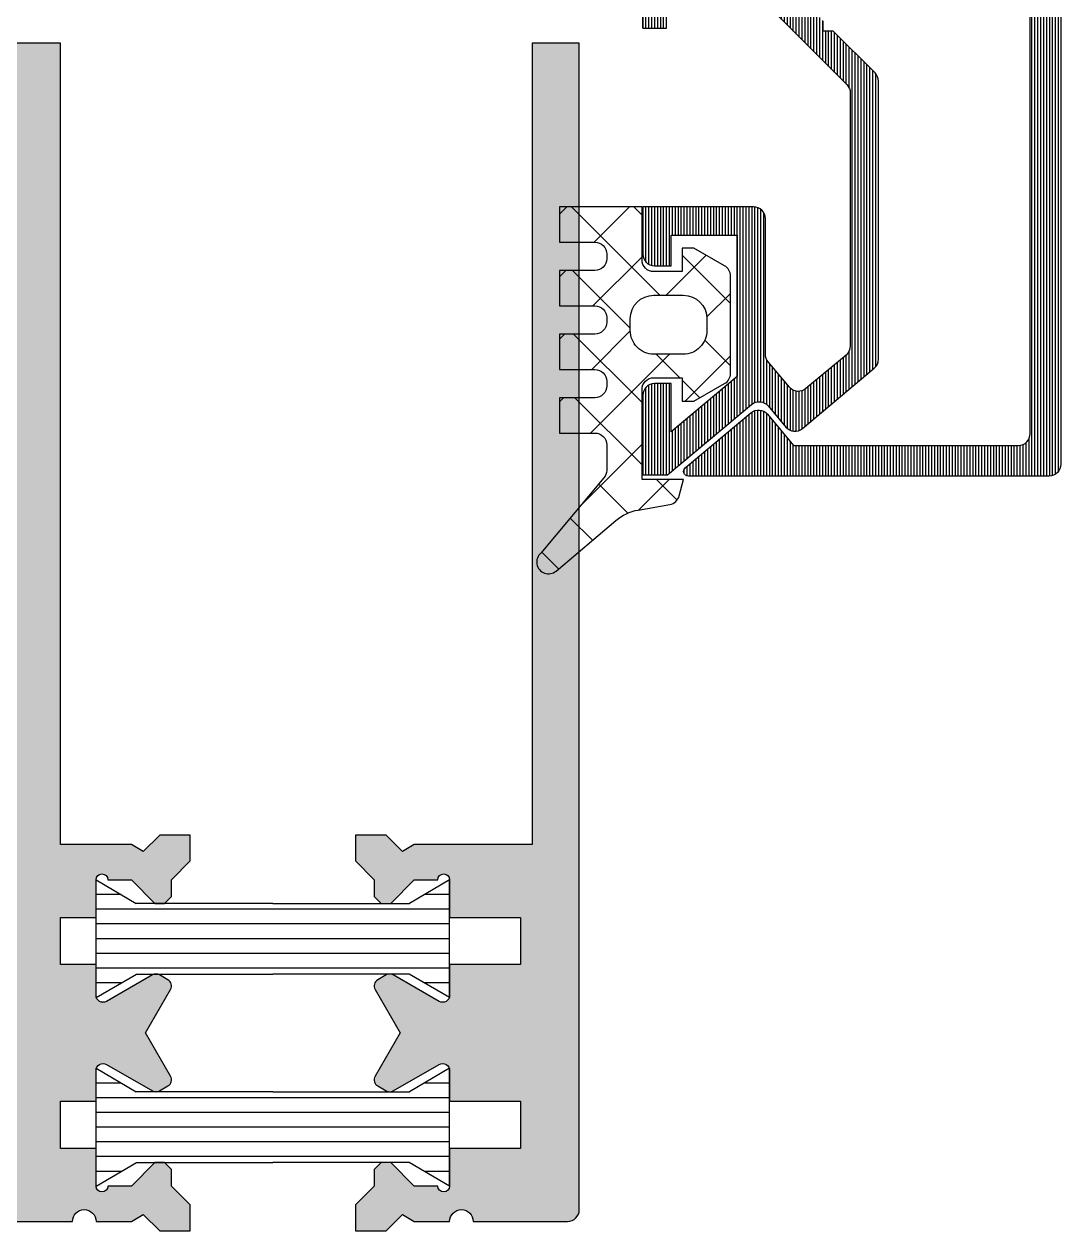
# Model space of a CAD drawing. Header units: millimetres. Extents: x 809 to 8159, y 33 to 4533.
# Drawn here: x 4002.43 to 4006.83, y 2620.87 to 2625.99 of the extents above; entities that cross this region are included whole.
import ezdxf

# ---------------------------------------------------------------- set-up
doc = ezdxf.new("R2010")
doc.units = ezdxf.units.MM
for name, color, linetype in [('1', 3, 'Continuous'), ('FITILLER', 240, 'Continuous'), ('GORUNUS-TARAMA', 11, 'Continuous')]:
    doc.layers.add(name, color=color, linetype=linetype)
pattern_1 = [(90, (36052.00619858685, -5903.766104021403), (-0.0125, 0), [])]

# ---------------------------------------------------------------- blocks, each defined once
blk = doc.blocks.new('*X20')
for p, q in [((0.6250000000000009, 13.929375), (0.6250000000000009, 15)), ((1.25, 0), (1.25, 15)), ((1.875, 0), (1.875000000000001, 15)), ((2.5, 0), (2.5, 15)), ((3.125, 0), (3.125, 15)), ((3.75, 0), (3.75, 15)), ((4.375, 13.9375), (4.375, 15)), ((0.625, 0), (0.6250000000000001, 1.070625)), ((4.375, 0), (4.375, 1.062499999999999))]:
    blk.add_line(p, q)
blk = doc.blocks.new('ISIBA')
at = {"layer": '1'}
for p, q in [((0, 15), (5, 15)), ((0, 15), (1, 13.287)), ((5, 15), (4, 13.3)), ((1, 13.287), (1, 7.5)), ((4, 7.5), (4, 13.3)), ((1, 1.713), (1, 7.499999999999999)), ((4, 7.5), (4, 1.7)), ((0, 0), (1, 1.713)), ((5, 0), (4, 1.7)), ((0, 0), (5, 0))]:
    blk.add_line(p, q, dxfattribs=at)
blk.add_blockref('*X20', (0, 0), dxfattribs=at)
blk = doc.blocks.new('ajsdfxcvzx')
h = blk.add_hatch()
h.set_pattern_fill('LINE', color=256, scale=0.09999999999999996, angle=90.00000000000001, style=0)
h.set_pattern_definition(pattern_1)
edge = h.paths.add_edge_path()
edge.add_arc((35962.60431724008, -5967.024332843343), 0.05000000000200089, 270, 359.9999999979156)
edge.add_line((35962.65431724008, -5967.024332843344), (35962.65431724008, -5962.384332843344))
edge.add_arc((35962.60431724008, -5962.384332843345), 0.05000000000291038, 1.042204157961301e-09, 90)
edge.add_line((35962.60431724008, -5962.334332843344), (35961.65070618231, -5962.334332843344))
edge.add_line((35961.65070618231, -5962.334332843344), (35961.53971707907, -5962.466604505866))
edge.add_arc((35961.50141485692, -5962.434465125384), 0.04999999999395836, 229.9999999979339, 319.99999999831925, ccw=False)
edge.add_line((35961.46927547644, -5962.472767347537), (35961.19146148788, -5962.239653732207))
edge.add_arc((35961.20431724007, -5962.224332843344), 0.01999999999715085, 90, 230.0000000095241, ccw=False)
edge.add_line((35961.20431724007, -5962.204332843345), (35962.73431724007, -5962.204332843345))
edge.add_arc((35962.73431724007, -5962.254332843346), 0.05000000000109139, 2.084391326206969e-09, 90, ccw=False)
edge.add_line((35962.78431724008, -5962.254332843344), (35962.78431724008, -5967.154332843344))
edge.add_arc((35962.73431724007, -5967.154332843344), 0.05000000000291038, 270, 359.9999999989578, ccw=False)
edge.add_line((35962.73431724007, -5967.204332843345), (35961.20431724007, -5967.204332843345))
edge.add_arc((35961.20431724007, -5967.184332843345), 0.01999999999952706, 129.9999999888011, 270, ccw=False)
edge.add_line((35961.19146148788, -5967.169011954482), (35961.46927547644, -5966.935898339151))
edge.add_arc((35961.50141485692, -5966.974200561304), 0.04999999999780233, 40.00000000168069, 130.0000000020661, ccw=False)
edge.add_line((35961.53971707907, -5966.942061180823), (35961.65070618231, -5967.074332843345))
edge.add_line((35961.65070618231, -5967.074332843345), (35962.60431724008, -5967.074332843345))
h = blk.add_hatch()
h.set_pattern_fill('LINE', color=256, scale=0.09999999999999996, angle=90.00000000000001, style=0)
h.set_pattern_definition(pattern_1)
edge = h.paths.add_edge_path()
edge.add_line((35961.41100946776, -5966.182053417357), (35961.41100946776, -5966.781817047256))
edge.add_line((35961.41100946776, -5966.781817047256), (35961.13100946776, -5967.016764943986))
edge.add_line((35961.13100946776, -5967.016764943986), (35961.13100946776, -5966.812053417357))
edge.add_line((35961.13100946776, -5966.812053417357), (35961.06100946776, -5966.812053417357))
edge.add_arc((35961.06100946776, -5966.862053417355), 0.04999999999836291, 90, 180.0000000020844)
edge.add_line((35961.01100946777, -5966.862053417357), (35961.01100946777, -5967.199332843345))
edge.add_line((35961.01100946777, -5967.199332843345), (35961.11643336398, -5967.199332843345))
edge.add_line((35961.11643336398, -5967.199332843345), (35961.47235689727, -5966.900677537831))
edge.add_arc((35961.50449627775, -5966.938979759988), 0.05000000000058918, 39.99999999951501, 129.9999999993865, ccw=False)
edge.add_line((35961.54279849991, -5966.906840379503), (35961.61789372605, -5966.996335385039))
edge.add_arc((35961.65619594821, -5966.964196004554), 0.05000000000187051, 219.9999999995149, 309.9999999993865)
edge.add_line((35961.68833532869, -5967.00249822671), (35961.99314884825, -5966.746729314872))
edge.add_arc((35961.96100946776, -5966.708427092713), 0.05000000000267932, 309.9999999973767, 359.9999999958312)
edge.add_line((35962.01100946777, -5966.708427092716), (35962.01100946777, -5965.528891284572))
edge.add_arc((35961.96100946776, -5965.528891284574), 0.05000000000291038, 3.126612473883902e-09, 45.00000000221086)
edge.add_line((35961.99636480682, -5965.493535945512), (35961.81918403121, -5965.316355169897))
edge.add_line((35961.81918403121, -5965.316355169897), (35961.77675762434, -5965.316355169897))
edge.add_line((35961.77675762434, -5965.316355169897), (35961.77675762434, -5965.273928763027))
edge.add_line((35961.77675762434, -5965.273928763027), (35961.7218063656, -5965.218977504285))
edge.add_arc((35961.75716170466, -5965.183622165223), 0.05000000000232364, 180.0000000031266, 225.0000000022108, ccw=False)
edge.add_line((35961.70716170465, -5965.183622165226), (35961.70716170465, -5964.225043521463))
edge.add_arc((35961.75716170466, -5964.225043521466), 0.05000000000291038, 134.9999999977892, 179.9999999968734, ccw=False)
edge.add_line((35961.7218063656, -5964.189688182403), (35961.77675762434, -5964.134736923663))
edge.add_line((35961.77675762434, -5964.134736923663), (35961.77675762434, -5964.092310516791))
edge.add_line((35961.77675762434, -5964.092310516791), (35961.81918403121, -5964.092310516791))
edge.add_line((35961.81918403121, -5964.092310516791), (35961.99636480682, -5963.915129741176))
edge.add_arc((35961.96100946776, -5963.879774402115), 0.05000000000168053, 314.9999999985261, 359.9999999968734)
edge.add_line((35962.01100946777, -5963.879774402118), (35962.01100946777, -5962.700238593972))
edge.add_arc((35961.96100946776, -5962.700238593976), 0.05000000000291038, 4.168816631845204e-09, 50.00000000262327)
edge.add_line((35961.99314884825, -5962.661936371816), (35961.68833532869, -5962.406167459978))
edge.add_arc((35961.65619594821, -5962.444469682135), 0.05000000000058918, 50.00000000061353, 140.0000000004851)
edge.add_line((35961.61789372605, -5962.412330301649), (35961.54279849991, -5962.501825307186))
edge.add_arc((35961.50449627775, -5962.469685926701), 0.05000000000187051, 230.0000000006135, 320.0000000004851, ccw=False)
edge.add_line((35961.47235689727, -5962.507988148857), (35961.11643336398, -5962.209332843344))
edge.add_line((35961.11643336398, -5962.209332843344), (35961.01100946777, -5962.209332843345))
edge.add_line((35961.01100946777, -5962.209332843345), (35961.01100946777, -5962.546612269331))
edge.add_arc((35961.06100946776, -5962.546612269334), 0.04999999999563443, 179.9999999968734, 270)
edge.add_line((35961.06100946776, -5962.596612269332), (35961.13100946776, -5962.596612269332))
edge.add_line((35961.13100946776, -5962.596612269332), (35961.13100946776, -5962.391900742703))
edge.add_line((35961.13100946776, -5962.391900742703), (35961.41100946776, -5962.626848639433))
edge.add_line((35961.41100946776, -5962.626848639433), (35961.41100946776, -5963.226612269332))
edge.add_line((35961.41100946776, -5963.226612269332), (35961.13100946776, -5963.226612269332))
edge.add_line((35961.13100946776, -5963.226612269332), (35961.13100946776, -5963.096612269332))
edge.add_line((35961.13100946776, -5963.096612269332), (35961.06100946776, -5963.096612269332))
edge.add_arc((35961.06100946776, -5963.146612269329), 0.04999999999745341, 90, 180.0000000031266)
edge.add_line((35961.01100946777, -5963.146612269332), (35961.01100946777, -5963.346612269332))
edge.add_line((35961.01100946777, -5963.346612269332), (35961.48100946777, -5963.346612269332))
edge.add_arc((35961.48100946776, -5963.296612269334), 0.04999999999745341, 270.0000000083376, 360.0000000031266)
edge.add_line((35961.53100946776, -5963.296612269331), (35961.53100946776, -5962.720760299539))
edge.add_arc((35961.58100946777, -5962.72076029954), 0.05000000000291038, 139.9999999996867, 179.9999999979156, ccw=False)
edge.add_line((35961.54270724561, -5962.688620919054), (35961.63268454606, -5962.581390147987))
edge.add_arc((35961.67098676821, -5962.613529528472), 0.05000000000187051, 50.00000000061351, 140.0000000004851, ccw=False)
edge.add_line((35961.7031261487, -5962.575227306315), (35961.87314884824, -5962.717893290795))
edge.add_arc((35961.84100946777, -5962.756195512955), 0.04999999999800243, 4.168782652413938e-09, 50.00000000901031, ccw=False)
edge.add_line((35961.89100946776, -5962.756195512951), (35961.89100946776, -5963.830068774632))
edge.add_arc((35961.84100946776, -5963.83006877463), 0.05000000000291038, 314.99999999778913, 359.9999999968734, ccw=False)
edge.add_line((35961.87636480682, -5963.865424113692), (35961.55210073811, -5964.189688182403))
edge.add_arc((35961.51674539905, -5964.154332843344), 0.05000000000039431, 270, 315, ccw=False)
edge.add_line((35961.51674539905, -5964.204332843345), (35961.11100946776, -5964.204332843345))
edge.add_line((35961.11100946776, -5964.204332843345), (35961.11100946776, -5964.104332843344))
edge.add_line((35961.11100946776, -5964.104332843344), (35961.01100946777, -5964.104332843344))
edge.add_line((35961.01100946777, -5964.104332843344), (35961.01100946777, -5964.404332843344))
edge.add_arc((35961.06100946776, -5964.404332843347), 0.04999999999563443, 179.9999999968734, 270)
edge.add_line((35961.06100946776, -5964.454332843345), (35961.13100946776, -5964.454332843345))
edge.add_line((35961.13100946776, -5964.454332843345), (35961.13100946776, -5964.324332843345))
edge.add_line((35961.13100946776, -5964.324332843345), (35961.50716170466, -5964.324332843345))
edge.add_arc((35961.50716170466, -5964.374332843343), 0.04999999999836291, -2.084391326206969e-09, 90, ccw=False)
edge.add_line((35961.55716170465, -5964.374332843345), (35961.55716170465, -5965.034332843345))
edge.add_arc((35961.50716170466, -5965.034332843346), 0.04999999999563443, -90, 2.084391326206969e-09, ccw=False)
edge.add_line((35961.50716170466, -5965.084332843344), (35961.13100946776, -5965.084332843344))
edge.add_line((35961.13100946776, -5965.084332843344), (35961.13100946776, -5964.954332843345))
edge.add_line((35961.13100946776, -5964.954332843345), (35961.06100946776, -5964.954332843345))
edge.add_arc((35961.06100946776, -5965.004332843342), 0.04999999999745341, 90, 180.0000000020844)
edge.add_line((35961.01100946777, -5965.004332843344), (35961.01100946777, -5965.304332843344))
edge.add_line((35961.01100946777, -5965.304332843344), (35961.11100946776, -5965.304332843345))
edge.add_line((35961.11100946776, -5965.304332843345), (35961.11100946776, -5965.204332843345))
edge.add_line((35961.11100946776, -5965.204332843345), (35961.51674539905, -5965.204332843345))
edge.add_arc((35961.51674539905, -5965.254332843345), 0.0500000000001819, 45, 90, ccw=False)
edge.add_line((35961.55210073811, -5965.218977504285), (35961.87636480682, -5965.543241572997))
edge.add_arc((35961.84100946776, -5965.57859691206), 0.05000000000232364, 4.168782652413938e-09, 45.000000002210925, ccw=False)
edge.add_line((35961.89100946776, -5965.578596912056), (35961.89100946776, -5966.652470173737))
edge.add_arc((35961.84100946777, -5966.652470173733), 0.04999999999563443, 309.99999999098975, 359.99999999583116, ccw=False)
edge.add_line((35961.87314884824, -5966.690772395893), (35961.7031261487, -5966.833438380374))
edge.add_arc((35961.67098676821, -5966.795136158217), 0.05000000000058918, 219.9999999995149, 309.9999999993865, ccw=False)
edge.add_line((35961.63268454606, -5966.827275538702), (35961.54270724561, -5966.720044767634))
edge.add_arc((35961.58100946777, -5966.687905387148), 0.05000000000245512, 180.0000000020844, 220.0000000003133, ccw=False)
edge.add_line((35961.53100946776, -5966.68790538715), (35961.53100946776, -5966.112053417357))
edge.add_arc((35961.48100946776, -5966.112053417355), 0.05000000000291038, 359.9999999979156, 449.9999999916624)
edge.add_line((35961.48100946777, -5966.062053417357), (35961.01100946777, -5966.062053417357))
edge.add_line((35961.01100946777, -5966.062053417357), (35961.01100946777, -5966.262053417357))
edge.add_arc((35961.06100946776, -5966.262053417358), 0.04999999999563443, 179.9999999979156, 270)
edge.add_line((35961.06100946776, -5966.312053417357), (35961.13100946776, -5966.312053417357))
edge.add_line((35961.13100946776, -5966.312053417357), (35961.13100946776, -5966.182053417357))
edge.add_line((35961.13100946776, -5966.182053417357), (35961.41100946776, -5966.182053417357))
h = blk.add_hatch(color=256)
edge = h.paths.add_edge_path()
edge.add_arc((35958.98180359086, -5969.766987208513), 0.02999999999965046, 300.0000000311933, 390.000000005558)
edge.add_line((35959.00778435297, -5969.751987208511), (35958.90145319838, -5969.567816246325))
edge.add_line((35958.90145319838, -5969.567816246325), (35959.00778435297, -5969.38364528414))
edge.add_arc((35958.98180359086, -5969.368645284138), 0.02999999999925227, 329.999999994442, 419.9999999688067)
edge.add_line((35958.99680359088, -5969.342664522032), (35958.96072663914, -5969.321835484218))
edge.add_arc((35958.94572663913, -5969.347816246325), 0.03000000000122575, 59.99999997054369, 120.000000017422)
edge.add_line((35958.93072663912, -5969.321835484218), (35958.73680359086, -5969.433797008439))
edge.add_arc((35958.72180359086, -5969.407816246326), 0.02999999999946331, 180, 299.9999999993081, ccw=False)
edge.add_line((35958.69180359086, -5969.407816246326), (35958.69180359086, -5969.277816246326))
edge.add_line((35958.69180359086, -5969.277816246326), (35958.54180359087, -5969.277816246326))
edge.add_line((35958.54180359087, -5969.277816246326), (35958.54180359087, -5969.077816246326))
edge.add_line((35958.54180359087, -5969.077816246326), (35958.69180359086, -5969.077816246326))
edge.add_line((35958.69180359086, -5969.077816246326), (35958.69180359086, -5968.917816219587))
edge.add_arc((35958.71680359086, -5968.917816232956), 0.02500000000145877, -3.064080232206834e-05, 179.9999693591978, ccw=False)
edge.add_line((35958.74180359086, -5968.917816246326), (35958.84180359086, -5968.917816246326))
edge.add_line((35958.84180359086, -5968.917816246326), (35958.94180359086, -5969.017816246325))
edge.add_line((35958.94180359086, -5969.017816246325), (35958.98251426898, -5969.017816246325))
edge.add_line((35958.98251426898, -5969.017816246325), (35959.01180359087, -5968.988526924444))
edge.add_line((35959.01180359087, -5968.988526924444), (35959.01180359087, -5968.917816246326))
edge.add_line((35959.01180359087, -5968.917816246326), (35959.09180359086, -5968.837816246326))
edge.add_line((35959.09180359086, -5968.837816246326), (35959.09180359086, -5968.727816246325))
edge.add_line((35959.09180359086, -5968.727816246325), (35958.96180359086, -5968.727816246325))
edge.add_line((35958.96180359086, -5968.727816246325), (35958.89180359086, -5968.797816246326))
edge.add_line((35958.89180359086, -5968.797816246326), (35958.84180359086, -5968.767816246325))
edge.add_line((35958.84180359086, -5968.767816246325), (35958.54180359087, -5968.767816246325))
edge.add_line((35958.54180359087, -5968.767816246325), (35958.54180359087, -5965.367816246326))
edge.add_line((35958.54180359087, -5965.367816246326), (35958.34180359086, -5965.367816246326))
edge.add_line((35958.34180359086, -5965.367816246326), (35958.34180359086, -5970.017816246325))
edge.add_arc((35958.29180359086, -5970.017816246327), 0.05000000000291038, -89.99999999166238, 2.084391326206969e-09, ccw=False)
edge.add_line((35958.29180359087, -5970.067816246325), (35955.34180359086, -5970.067816246325))
edge.add_line((35955.34180359086, -5970.067816246325), (35955.34180359086, -5970.367816246326))
edge.add_line((35955.34180359086, -5970.367816246326), (35958.59180359086, -5970.367816246326))
edge.add_arc((35958.64180359086, -5970.367816246326), 0.04999999999563443, 0, 180, ccw=False)
edge.add_line((35958.69180359086, -5970.367816246326), (35958.84180359086, -5970.367816246326))
edge.add_line((35958.84180359086, -5970.367816246326), (35958.89180359086, -5970.337816246326))
edge.add_line((35958.89180359086, -5970.337816246326), (35958.96180359086, -5970.407816246326))
edge.add_line((35958.96180359086, -5970.407816246326), (35959.09180359086, -5970.407816246326))
edge.add_line((35959.09180359086, -5970.407816246326), (35959.09180359086, -5970.297816246326))
edge.add_line((35959.09180359086, -5970.297816246326), (35959.01180359087, -5970.217816246326))
edge.add_line((35959.01180359087, -5970.217816246326), (35959.01180359087, -5970.147105568207))
edge.add_line((35959.01180359087, -5970.147105568207), (35958.98251426898, -5970.117816246326))
edge.add_line((35958.98251426898, -5970.117816246326), (35958.94180359086, -5970.117816246326))
edge.add_line((35958.94180359086, -5970.117816246326), (35958.84180359086, -5970.217816246326))
edge.add_line((35958.84180359086, -5970.217816246326), (35958.74180359086, -5970.217816246326))
edge.add_arc((35958.71680359086, -5970.217816246326), 0.02500000000145519, -180, 0, ccw=False)
edge.add_line((35958.69180359086, -5970.217816246326), (35958.69180359086, -5970.057816246325))
edge.add_line((35958.69180359086, -5970.057816246325), (35958.54180359087, -5970.057816246325))
edge.add_line((35958.54180359087, -5970.057816246325), (35958.54180359087, -5969.857816246325))
edge.add_line((35958.54180359087, -5969.857816246325), (35958.69180359086, -5969.857816246325))
edge.add_line((35958.69180359086, -5969.857816246325), (35958.69180359086, -5969.727816246325))
edge.add_arc((35958.72180359086, -5969.727816246326), 0.02999999999883585, 59.999999971412194, 179.999999998263, ccw=False)
edge.add_line((35958.73680359087, -5969.701835484218), (35958.93072663912, -5969.813797008434))
edge.add_arc((35958.94572663913, -5969.787816246327), 0.02999999999758778, 239.999999982578, 300.0000000294563)
edge.add_line((35958.96072663914, -5969.813797008434), (35958.99680359088, -5969.792967970619))
h = blk.add_hatch(color=256)
edge = h.paths.add_edge_path()
edge.add_line((35959.87180359086, -5968.988526924444), (35959.90109291274, -5969.017816246325))
edge.add_line((35959.90109291274, -5969.017816246325), (35959.94180359086, -5969.017816246325))
edge.add_line((35959.94180359086, -5969.017816246325), (35960.04180359087, -5968.917816246326))
edge.add_line((35960.04180359087, -5968.917816246326), (35960.14180359086, -5968.917816246326))
edge.add_arc((35960.16680359087, -5968.917816246326), 0.02500000000145519, 0, 180, ccw=False)
edge.add_line((35960.19180359086, -5968.917816246326), (35960.19180359086, -5969.077816246326))
edge.add_line((35960.19180359086, -5969.077816246326), (35960.49180359086, -5969.077816246326))
edge.add_line((35960.49180359086, -5969.077816246326), (35960.49180359086, -5969.277816246326))
edge.add_line((35960.49180359086, -5969.277816246326), (35960.19180359086, -5969.277816246326))
edge.add_line((35960.19180359086, -5969.277816246326), (35960.19180359086, -5969.407816246326))
edge.add_arc((35960.16180359086, -5969.407816246325), 0.02999999999883585, 239.9999999714122, 359.99999999826304, ccw=False)
edge.add_line((35960.14680359085, -5969.433797008433), (35959.95288054261, -5969.321835484218))
edge.add_arc((35959.93788054259, -5969.347816246331), 0.03000000000595163, 59.9999999757547, 120.0000000242453)
edge.add_line((35959.92288054258, -5969.321835484218), (35959.88680359085, -5969.342664522032))
edge.add_arc((35959.90180359086, -5969.368645284141), 0.02999999999916307, 120.000000015685, 209.9999999995409)
edge.add_line((35959.87582282875, -5969.38364528414), (35959.98215398334, -5969.567816246325))
edge.add_line((35959.98215398334, -5969.567816246325), (35959.87582282875, -5969.751987208511))
edge.add_arc((35959.90180359086, -5969.76698720851), 0.02999999999743328, 150.0000000004592, 239.999999984315)
edge.add_line((35959.88680359085, -5969.792967970619), (35959.92288054258, -5969.813797008434))
edge.add_arc((35959.93788054259, -5969.787816246321), 0.03000000000595163, 239.9999999757547, 300.0000000242453)
edge.add_line((35959.95288054261, -5969.813797008434), (35960.14680359086, -5969.701835484212))
edge.add_arc((35960.16180359086, -5969.727816246325), 0.02999999999946331, 0, 119.99999999930819, ccw=False)
edge.add_line((35960.19180359086, -5969.727816246325), (35960.19180359086, -5969.857816246325))
edge.add_line((35960.19180359086, -5969.857816246325), (35960.49180359086, -5969.857816246325))
edge.add_line((35960.49180359086, -5969.857816246325), (35960.49180359086, -5970.057816246325))
edge.add_line((35960.49180359086, -5970.057816246325), (35960.19180359086, -5970.057816246325))
edge.add_line((35960.19180359086, -5970.057816246325), (35960.19180359086, -5970.217816273065))
edge.add_arc((35960.16680359087, -5970.217816259696), 0.02499999999418281, 179.9999693591978, 359.99996935919773, ccw=False)
edge.add_line((35960.14180359086, -5970.217816246326), (35960.04180359087, -5970.217816246326))
edge.add_line((35960.04180359087, -5970.217816246326), (35959.94180359086, -5970.117816246326))
edge.add_line((35959.94180359086, -5970.117816246326), (35959.90109291274, -5970.117816246326))
edge.add_line((35959.90109291274, -5970.117816246326), (35959.87180359086, -5970.147105568207))
edge.add_line((35959.87180359086, -5970.147105568207), (35959.87180359086, -5970.217816246326))
edge.add_line((35959.87180359086, -5970.217816246326), (35959.79180359087, -5970.297816246326))
edge.add_line((35959.79180359087, -5970.297816246326), (35959.79180359087, -5970.407816246326))
edge.add_line((35959.79180359087, -5970.407816246326), (35959.92180359086, -5970.407816246326))
edge.add_line((35959.92180359086, -5970.407816246326), (35959.99180359086, -5970.337816246326))
edge.add_line((35959.99180359086, -5970.337816246326), (35960.04180359087, -5970.367816246326))
edge.add_line((35960.04180359087, -5970.367816246326), (35960.19180359086, -5970.367816246326))
edge.add_arc((35960.24180359086, -5970.367816246326), 0.05000000000291038, 0, 180, ccw=False)
edge.add_line((35960.29180359087, -5970.367816246326), (35960.69180359086, -5970.367816246326))
edge.add_arc((35960.69180359086, -5970.317816246325), 0.05000000000109139, 270, 359.9999999989578)
edge.add_line((35960.74180359086, -5970.317816246325), (35960.74180359086, -5965.367816246326))
edge.add_line((35960.74180359086, -5965.367816246326), (35960.54180359087, -5965.367816246326))
edge.add_line((35960.54180359087, -5965.367816246326), (35960.54180359087, -5968.767816246325))
edge.add_line((35960.54180359087, -5968.767816246325), (35960.04180359087, -5968.767816246325))
edge.add_line((35960.04180359087, -5968.767816246325), (35959.99180359086, -5968.797816246326))
edge.add_line((35959.99180359086, -5968.797816246326), (35959.92180359086, -5968.727816246325))
edge.add_line((35959.92180359086, -5968.727816246325), (35959.79180359087, -5968.727816246325))
edge.add_line((35959.79180359087, -5968.727816246325), (35959.79180359087, -5968.837816246326))
edge.add_line((35959.79180359087, -5968.837816246326), (35959.87180359086, -5968.917816246326))
edge.add_line((35959.87180359086, -5968.917816246326), (35959.87180359086, -5968.988526924444))
at = {"layer": 'FITILLER'}
h = blk.add_hatch(dxfattribs=at)
h.set_pattern_fill('NET', color=256, scale=1.499999999999999, angle=225, style=0)
h.set_pattern_definition([(135, (35975.42690451786, -5950.216220939412), (0.1325825214724776, 0.1325825214724776), []), (44.99999999999994, (35975.42690451786, -5950.216220939412), (0.1325825214724777, -0.1325825214724775), [])])
edge = h.paths.add_edge_path(flags=16)
edge.add_arc((35961.18292354138, -5966.587053417354), 0.1000000000058208, 270, 359.9999999979156, ccw=False)
edge.add_line((35961.18292354138, -5966.687053417357), (35961.05792354138, -5966.687053417357))
edge.add_arc((35961.05792354138, -5966.587053417357), 0.0999999999994543, 180, 270, ccw=False)
edge.add_line((35960.95792354138, -5966.587053417357), (35960.95792354138, -5966.537053417357))
edge.add_arc((35961.05792354138, -5966.537053417356), 0.09999999999854481, 90, 180.0000000005211, ccw=False)
edge.add_line((35961.05792354138, -5966.437053417357), (35961.18292354138, -5966.437053417357))
edge.add_arc((35961.18292354138, -5966.53705341736), 0.1000000000030923, 1.563307705509942e-09, 90, ccw=False)
edge.add_line((35961.28292354138, -5966.537053417357), (35961.28292354138, -5966.587053417357))
edge = h.paths.add_edge_path()
edge.add_arc((35961.02613516738, -5967.5455852658), 0.2000000000066989, 99.99999999929179, 130.2331421554961, ccw=False)
edge.add_line((35960.99140553185, -5967.34862371519), (35961.12615273423, -5967.324864147836))
edge.add_arc((35961.11747032534, -5967.275623760187), 0.04999999999874655, 280.0000000041212, 345.0000000023696)
edge.add_line((35961.16576661666, -5967.28856471244), (35961.18431724008, -5967.219332843344))
edge.add_line((35961.18431724008, -5967.219332843344), (35961.00792354137, -5967.219332843344))
edge.add_line((35961.00792354137, -5967.219332843344), (35961.00792354137, -5966.837053417357))
edge.add_arc((35961.05792354138, -5966.837053417359), 0.05000000000291038, 90, 179.9999999979156, ccw=False)
edge.add_line((35961.05792354138, -5966.787053417357), (35961.17792354138, -5966.787053417357))
edge.add_line((35961.17792354138, -5966.787053417357), (35961.17792354138, -5966.887053417357))
edge.add_line((35961.17792354138, -5966.887053417357), (35961.22792354137, -5966.887053417357))
edge.add_line((35961.22792354137, -5966.887053417357), (35961.35792354138, -5966.811997882362))
edge.add_arc((35961.33292354138, -5966.768696612178), 0.04999999999637996, 300.0000000043205, 360.0000000062532)
edge.add_line((35961.38292354137, -5966.768696612173), (35961.38292354137, -5966.355410222541))
edge.add_arc((35961.33292354138, -5966.355410222536), 0.04999999999563443, 359.999999994789, 419.9999999956795)
edge.add_line((35961.35792354138, -5966.312108952352), (35961.22792354137, -5966.237053417357))
edge.add_line((35961.22792354137, -5966.237053417357), (35961.17792354138, -5966.237053417357))
edge.add_line((35961.17792354138, -5966.237053417357), (35961.17792354138, -5966.337053417357))
edge.add_line((35961.17792354138, -5966.337053417357), (35961.05792354138, -5966.337053417357))
edge.add_arc((35961.05792354138, -5966.287053417356), 0.05000000000109139, 180.0000000010422, 270, ccw=False)
edge.add_line((35961.00792354137, -5966.287053417357), (35961.00792354137, -5966.062053417357))
edge.add_line((35961.00792354137, -5966.062053417357), (35960.65792354138, -5966.062053417357))
edge.add_line((35960.65792354138, -5966.062053417357), (35960.65792354138, -5966.212053417357))
edge.add_line((35960.65792354138, -5966.212053417357), (35960.80792354138, -5966.212053417357))
edge.add_arc((35960.80792354138, -5966.262053417358), 0.05000000000109139, 2.084391326206969e-09, 90, ccw=False)
edge.add_line((35960.85792354138, -5966.262053417357), (35960.85792354138, -5966.282053417357))
edge.add_arc((35960.80792354138, -5966.282053417355), 0.05000000000291038, 270, 359.9999999979156, ccw=False)
edge.add_line((35960.80792354138, -5966.332053417357), (35960.65792354138, -5966.332053417357))
edge.add_line((35960.65792354138, -5966.332053417357), (35960.65792354138, -5966.482053417357))
edge.add_line((35960.65792354138, -5966.482053417357), (35960.80792354138, -5966.482053417357))
edge.add_arc((35960.80792354138, -5966.532053417359), 0.05000000000200089, 2.084391326206969e-09, 90, ccw=False)
edge.add_line((35960.85792354138, -5966.532053417357), (35960.85792354138, -5966.552053417357))
edge.add_arc((35960.80792354138, -5966.552053417356), 0.05000000000291038, 270, 359.9999999979156, ccw=False)
edge.add_line((35960.80792354138, -5966.602053417357), (35960.65792354138, -5966.602053417357))
edge.add_line((35960.65792354138, -5966.602053417357), (35960.65792354138, -5966.752053417356))
edge.add_line((35960.65792354138, -5966.752053417356), (35960.80792354138, -5966.752053417357))
edge.add_arc((35960.80792354138, -5966.802053417359), 0.05000000000200089, 2.084391326206969e-09, 90, ccw=False)
edge.add_line((35960.85792354138, -5966.802053417357), (35960.85792354138, -5966.822053417357))
edge.add_arc((35960.80792354138, -5966.822053417356), 0.05000000000291038, 270, 359.9999999989578, ccw=False)
edge.add_line((35960.80792354138, -5966.872053417357), (35960.65792354138, -5966.872053417357))
edge.add_line((35960.65792354138, -5966.872053417357), (35960.65792354138, -5967.022053417357))
edge.add_line((35960.65792354138, -5967.022053417357), (35960.80792354138, -5967.022053417357))
edge.add_arc((35960.80792354138, -5967.072053417358), 0.05000000000109139, 1.042224084812915e-09, 90, ccw=False)
edge.add_line((35960.85792354138, -5967.072053417357), (35960.85792354138, -5967.18021482431))
edge.add_arc((35960.80792354138, -5967.180214824308), 0.04999999999563443, 319.99999999432737, 359.9999999979156, ccw=False)
edge.add_line((35960.84622576353, -5967.212354204794), (35960.57871449828, -5967.53116171622))
edge.add_arc((35960.61100946776, -5967.569332843344), 0.05000000000280942, 130.2331421598567, 310.2331421598566)
edge.add_line((35960.64330443725, -5967.607503970469), (35960.89695528944, -5967.392900757294))
for points in [[(35962.60431724008, -5967.074332843345, 0.4142135623730951), (35962.65431724008, -5967.024332843344), (35962.65431724008, -5962.384332843344, 0.4142135623730951), (35962.60431724008, -5962.334332843344), (35961.65070618231, -5962.334332843344), (35961.53971707907, -5962.466604505866, -0.4142135623731419), (35961.46927547644, -5962.472767347537), (35961.19146148788, -5962.239653732207, -0.7002075382095383), (35961.20431724007, -5962.204332843345), (35962.73431724007, -5962.204332843345, -0.4142135623730617), (35962.78431724008, -5962.254332843344), (35962.78431724008, -5967.154332843344, -0.4142135623730951), (35962.73431724007, -5967.204332843345), (35961.20431724007, -5967.204332843345, -0.7002075382097253), (35961.19146148788, -5967.169011954482), (35961.46927547644, -5966.935898339151, -0.414213562373189), (35961.53971707907, -5966.942061180823), (35961.65070618231, -5967.074332843345)], [(35959.87180359086, -5968.988526924444), (35959.90109291274, -5969.017816246325), (35959.94180359086, -5969.017816246325), (35960.04180359087, -5968.917816246326), (35960.14180359086, -5968.917816246326, -0.9999999999999998), (35960.19180359086, -5968.917816246326), (35960.19180359086, -5969.077816246326), (35960.49180359086, -5969.077816246326), (35960.49180359086, -5969.277816246326), (35960.19180359086, -5969.277816246326), (35960.19180359086, -5969.407816246326, -0.5773502693282933), (35960.14680359085, -5969.433797008433), (35959.95288054261, -5969.321835484218, 0.2679491926541726), (35959.92288054258, -5969.321835484218), (35959.88680359085, -5969.342664522032, 0.4142135622512696), (35959.87582282875, -5969.38364528414), (35959.98215398334, -5969.567816246325), (35959.87582282875, -5969.751987208511, 0.4142135622513101), (35959.88680359085, -5969.792967970619), (35959.92288054258, -5969.813797008434, 0.2679491926541726), (35959.95288054261, -5969.813797008434), (35960.14680359086, -5969.701835484212, -0.5773502691897733), (35960.19180359086, -5969.727816246325), (35960.19180359086, -5969.857816246325), (35960.49180359086, -5969.857816246325), (35960.49180359086, -5970.057816246325), (35960.19180359086, -5970.057816246325), (35960.19180359086, -5970.217816273065, -1.000000000000227), (35960.14180359086, -5970.217816246326), (35960.04180359087, -5970.217816246326), (35959.94180359086, -5970.117816246326), (35959.90109291274, -5970.117816246326), (35959.87180359086, -5970.147105568207), (35959.87180359086, -5970.217816246326), (35959.79180359087, -5970.297816246326), (35959.79180359087, -5970.407816246326), (35959.92180359086, -5970.407816246326), (35959.99180359086, -5970.337816246326), (35960.04180359087, -5970.367816246326), (35960.19180359086, -5970.367816246326, -0.9999999999999998), (35960.29180359087, -5970.367816246326), (35960.69180359086, -5970.367816246326, 0.4142135623730951), (35960.74180359086, -5970.317816246325), (35960.74180359086, -5965.367816246326), (35960.54180359087, -5965.367816246326), (35960.54180359087, -5968.767816246325), (35960.04180359087, -5968.767816246325), (35959.99180359086, -5968.797816246326), (35959.92180359086, -5968.727816246325), (35959.79180359087, -5968.727816246325), (35959.79180359087, -5968.837816246326), (35959.87180359086, -5968.917816246326)]]:
    blk.add_lwpolyline(points, format="xyb", close=True)
blk.add_lwpolyline([(35961.01100946777, -5965.004332843344), (35961.01100946777, -5965.304332843344), (35961.11100946776, -5965.304332843345), (35961.11100946776, -5965.204332843345)])
for points in [[(35961.55210073811, -5965.218977504285), (35961.87636480682, -5965.543241572997, -0.1989123673796371), (35961.89100946776, -5965.578596912056), (35961.89100946776, -5966.652470173737, -0.2216946626429332), (35961.87314884824, -5966.690772395893), (35961.7031261487, -5966.833438380374, -0.4142135623732124), (35961.63268454606, -5966.827275538702), (35961.54270724561, -5966.720044767634, -0.1763269807083682), (35961.53100946776, -5966.68790538715), (35961.53100946776, -5966.112053417357, 0.4142135623730951), (35961.48100946777, -5966.062053417357), (35961.01100946777, -5966.062053417357), (35961.01100946777, -5966.262053417357, 0.4142135623730951), (35961.06100946776, -5966.312053417357), (35961.13100946776, -5966.312053417357), (35961.13100946776, -5966.182053417357), (35961.41100946776, -5966.182053417357), (35961.41100946776, -5966.781817047256), (35961.13100946776, -5967.016764943986), (35961.13100946776, -5966.812053417357), (35961.06100946776, -5966.812053417357, 0.4142135623730951), (35961.01100946777, -5966.862053417357), (35961.01100946777, -5967.199332843345), (35961.11643336398, -5967.199332843345), (35961.47235689727, -5966.900677537831, -0.4142135623731674), (35961.54279849991, -5966.906840379503), (35961.61789372605, -5966.996335385039, 0.4142135623732124), (35961.68833532869, -5967.00249822671), (35961.99314884825, -5966.746729314872, 0.2216946626429264), (35962.01100946777, -5966.708427092716), (35962.01100946777, -5965.528891284572, 0.198912367379658), (35961.99636480682, -5965.493535945512), (35961.81918403121, -5965.316355169897), (35961.77675762434, -5965.316355169897), (35961.77675762434, -5965.273928763027)], [(35955.34180359086, -5970.367816246326), (35958.59180359086, -5970.367816246326, -1), (35958.69180359086, -5970.367816246326), (35958.84180359086, -5970.367816246326), (35958.89180359086, -5970.337816246326), (35958.96180359086, -5970.407816246326), (35959.09180359086, -5970.407816246326), (35959.09180359086, -5970.297816246326), (35959.01180359087, -5970.217816246326), (35959.01180359087, -5970.147105568207), (35958.98251426898, -5970.117816246326), (35958.94180359086, -5970.117816246326), (35958.84180359086, -5970.217816246326), (35958.74180359086, -5970.217816246326, -0.9999999999999998), (35958.69180359086, -5970.217816246326), (35958.69180359086, -5970.057816246325), (35958.54180359087, -5970.057816246325), (35958.54180359087, -5969.857816246325), (35958.69180359086, -5969.857816246325), (35958.69180359086, -5969.727816246325, -0.5773502693283686), (35958.73680359087, -5969.701835484218), (35958.93072663912, -5969.813797008434, 0.2679491926541853), (35958.96072663914, -5969.813797008434), (35958.99680359088, -5969.792967970619, 0.4142135622511259), (35959.00778435297, -5969.751987208511), (35958.90145319838, -5969.567816246325), (35959.00778435297, -5969.38364528414, 0.4142135622511259), (35958.99680359088, -5969.342664522032), (35958.96072663914, -5969.321835484218, 0.2679491926541853), (35958.93072663912, -5969.321835484218), (35958.73680359086, -5969.433797008439, -0.5773502691896633), (35958.69180359086, -5969.407816246326), (35958.69180359086, -5969.277816246326), (35958.54180359087, -5969.277816246326), (35958.54180359087, -5969.077816246326), (35958.69180359086, -5969.077816246326), (35958.69180359086, -5968.917816219587, -0.9999999999999998), (35958.74180359086, -5968.917816246326), (35958.84180359086, -5968.917816246326), (35958.94180359086, -5969.017816246325), (35958.98251426898, -5969.017816246325), (35959.01180359087, -5968.988526924444), (35959.01180359087, -5968.917816246326), (35959.09180359086, -5968.837816246326), (35959.09180359086, -5968.727816246325), (35958.96180359086, -5968.727816246325), (35958.89180359086, -5968.797816246326), (35958.84180359086, -5968.767816246325), (35958.54180359087, -5968.767816246325), (35958.54180359087, -5965.367816246326), (35958.34180359086, -5965.367816246326)]]:
    blk.add_lwpolyline(points, format="xyb")
for points in [[(35960.89695528944, -5967.392900757294, -0.1326875429165003), (35960.99140553185, -5967.34862371519), (35961.12615273423, -5967.324864147836, 0.2914734195860864), (35961.16576661666, -5967.28856471244), (35961.18431724008, -5967.219332843344), (35961.00792354137, -5967.219332843344), (35961.00792354137, -5966.837053417357, -0.4142135623730951), (35961.05792354138, -5966.787053417357), (35961.17792354138, -5966.787053417357), (35961.17792354138, -5966.887053417357), (35961.22792354137, -5966.887053417357), (35961.35792354138, -5966.811997882362, 0.267949192431109), (35961.38292354137, -5966.768696612173), (35961.38292354137, -5966.355410222541, 0.2679491924311237), (35961.35792354138, -5966.312108952352), (35961.22792354137, -5966.237053417357), (35961.17792354138, -5966.237053417357), (35961.17792354138, -5966.337053417357), (35961.05792354138, -5966.337053417357, -0.4142135623730951), (35961.00792354137, -5966.287053417357), (35961.00792354137, -5966.062053417357), (35960.65792354138, -5966.062053417357), (35960.65792354138, -5966.212053417357), (35960.80792354138, -5966.212053417357, -0.4142135623730951), (35960.85792354138, -5966.262053417357), (35960.85792354138, -5966.282053417357, -0.4142135623730951), (35960.80792354138, -5966.332053417357), (35960.65792354138, -5966.332053417357), (35960.65792354138, -5966.482053417357), (35960.80792354138, -5966.482053417357, -0.4142135623730951), (35960.85792354138, -5966.532053417357), (35960.85792354138, -5966.552053417357, -0.4142135623730951), (35960.80792354138, -5966.602053417357), (35960.65792354138, -5966.602053417357), (35960.65792354138, -5966.752053417356), (35960.80792354138, -5966.752053417357, -0.4142135623730951), (35960.85792354138, -5966.802053417357), (35960.85792354138, -5966.822053417357, -0.4142135623730951), (35960.80792354138, -5966.872053417357), (35960.65792354138, -5966.872053417357), (35960.65792354138, -5967.022053417357), (35960.80792354138, -5967.022053417357, -0.4142135623730951), (35960.85792354138, -5967.072053417357), (35960.85792354138, -5967.18021482431, -0.1763269807084748), (35960.84622576353, -5967.212354204794), (35960.57871449828, -5967.53116171622, 1.000000000000021), (35960.64330443725, -5967.607503970469)], [(35961.28292354138, -5966.587053417357, -0.4142135623730951), (35961.18292354138, -5966.687053417357), (35961.05792354138, -5966.687053417357, -0.4142135623730951), (35960.95792354138, -5966.587053417357), (35960.95792354138, -5966.537053417357, -0.4142135623731117), (35961.05792354138, -5966.437053417357), (35961.18292354138, -5966.437053417357, -0.4142135623730951), (35961.28292354138, -5966.537053417357)]]:
    blk.add_lwpolyline(points, format="xyb", close=True, dxfattribs=at)
at = {"xscale": 0.1, "yscale": 0.1, "zscale": 0.1, "rotation": 90}
for p in [(35960.19180359086, -5969.417816246326), (35960.19180359086, -5970.217816246326)]:
    blk.add_blockref('ISIBA', p, dxfattribs=at)

msp = doc.modelspace()

# ---------------------------------------------------------------- block references
at = {"layer": 'GORUNUS-TARAMA'}
msp.add_blockref('ajsdfxcvzx', (-31955.95567726321, 8591.274052643628), dxfattribs=at)

doc.saveas('drawing.dxf')
